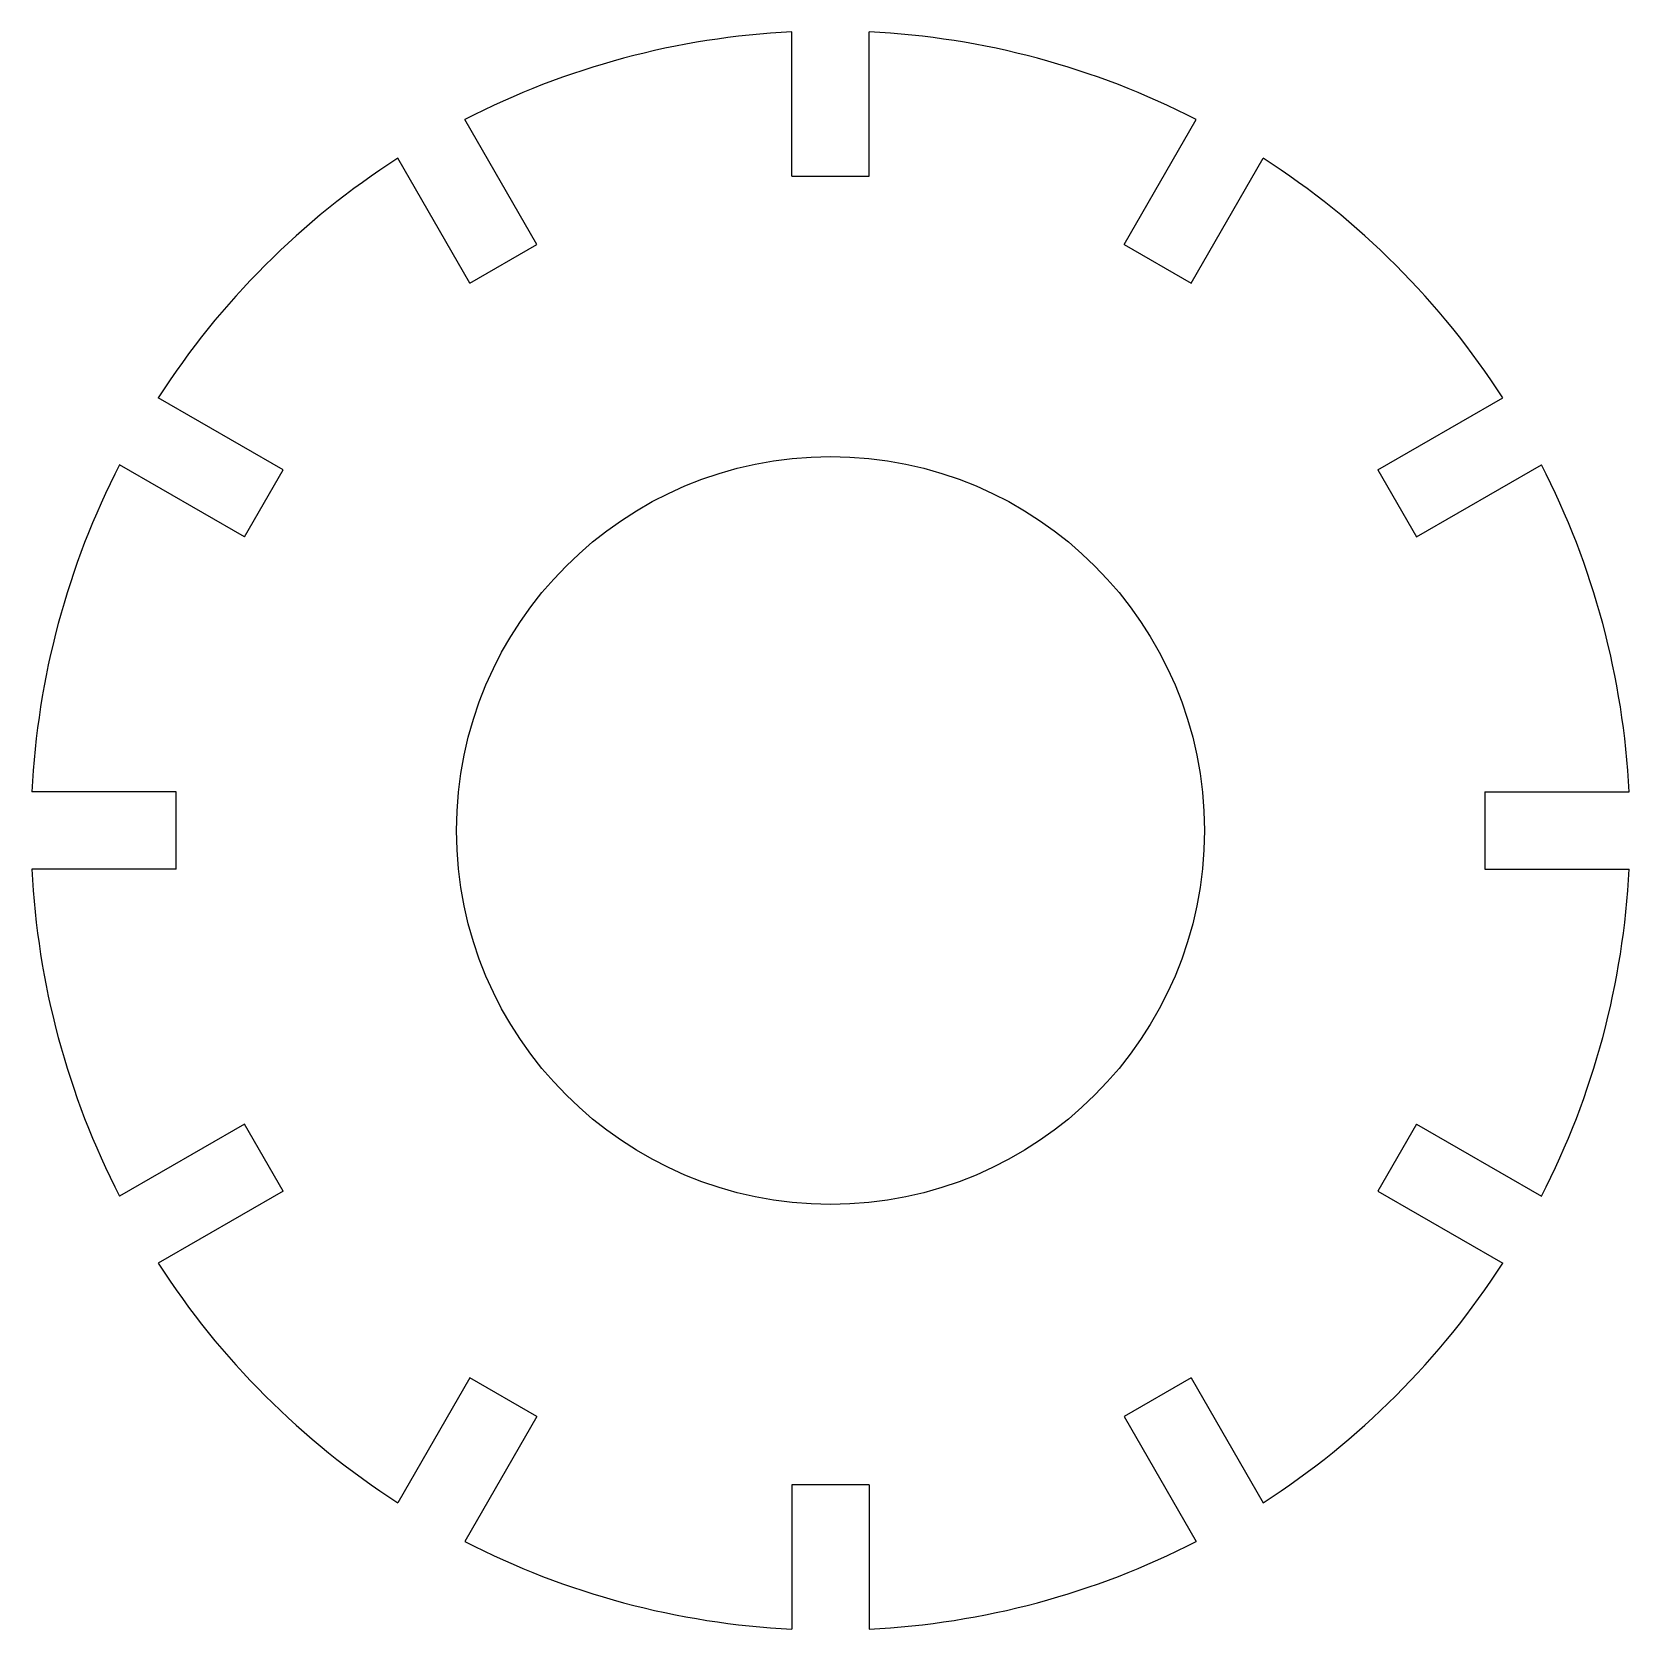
# Model space of a CAD drawing. Header units: millimetres. Extents: x 5 to 66.9, y 236.1 to 298.
import ezdxf

# ---------------------------------------------------------------- set-up
doc = ezdxf.new("R2010")
doc.units = ezdxf.units.MM
doc.layers.add('Default', color=7, linetype='Continuous')

msp = doc.modelspace()

# ---------------------------------------------------------------- linework, layer by layer
at = {"layer": 'Default', "color": 7, "linetype": 'Continuous'}
for p, q in [((34.483, 292.424), (34.483, 298.01)), ((37.483, 292.424), (37.483, 298.01)), ((24.594, 289.774), (21.801, 294.612)), ((47.373, 289.774), (50.166, 294.612)), ((21.996, 288.274), (19.203, 293.112)), ((49.971, 288.274), (52.764, 293.112)), ((34.483, 292.424), (37.483, 292.424)), ((21.996, 288.274), (24.594, 289.774)), ((47.373, 289.774), (49.971, 288.274)), ((14.756, 281.034), (9.918, 283.827)), ((57.211, 281.034), (62.049, 283.827)), ((13.256, 278.436), (8.418, 281.229)), ((58.711, 278.436), (63.549, 281.229)), ((13.256, 278.436), (14.756, 281.034)), ((57.211, 281.034), (58.711, 278.436)), ((10.606, 268.547), (5.02, 268.547)), ((10.606, 265.547), (10.606, 268.547)), ((61.361, 268.547), (66.947, 268.547)), ((61.361, 268.547), (61.361, 265.547)), ((10.606, 265.547), (5.02, 265.547)), ((61.361, 265.547), (66.947, 265.547)), ((13.256, 255.657), (8.418, 252.864)), ((14.756, 253.059), (13.256, 255.657)), ((58.711, 255.657), (57.211, 253.059)), ((58.711, 255.657), (63.549, 252.864)), ((14.756, 253.059), (9.918, 250.266)), ((57.211, 253.059), (62.049, 250.266)), ((21.996, 245.819), (19.203, 240.981)), ((24.594, 244.319), (21.996, 245.819)), ((49.971, 245.819), (47.373, 244.319)), ((49.971, 245.819), (52.764, 240.981)), ((24.594, 244.319), (21.801, 239.481)), ((47.373, 244.319), (50.166, 239.481)), ((37.483, 241.669), (34.483, 241.669)), ((34.483, 241.669), (34.483, 236.083)), ((37.483, 241.669), (37.483, 236.083))]:
    msp.add_line(p, q, dxfattribs=at)
msp.add_circle((35.983, 267.047), 14.5, dxfattribs=at)
for start, end in [(92.77346, 117.22654), (62.77346, 87.22654), (122.77346, 147.22654), (32.77346, 57.22654), (152.77346, 177.22654), (2.77346, 27.22654), (182.77346, 207.22654), (332.77346, 357.22654), (212.77346, 237.22654), (302.77346, 327.22654), (242.77346, 267.22654), (272.77346, 297.22654)]:
    msp.add_arc((35.983, 267.047), 31, start, end, dxfattribs=at)

doc.saveas('drawing.dxf')
